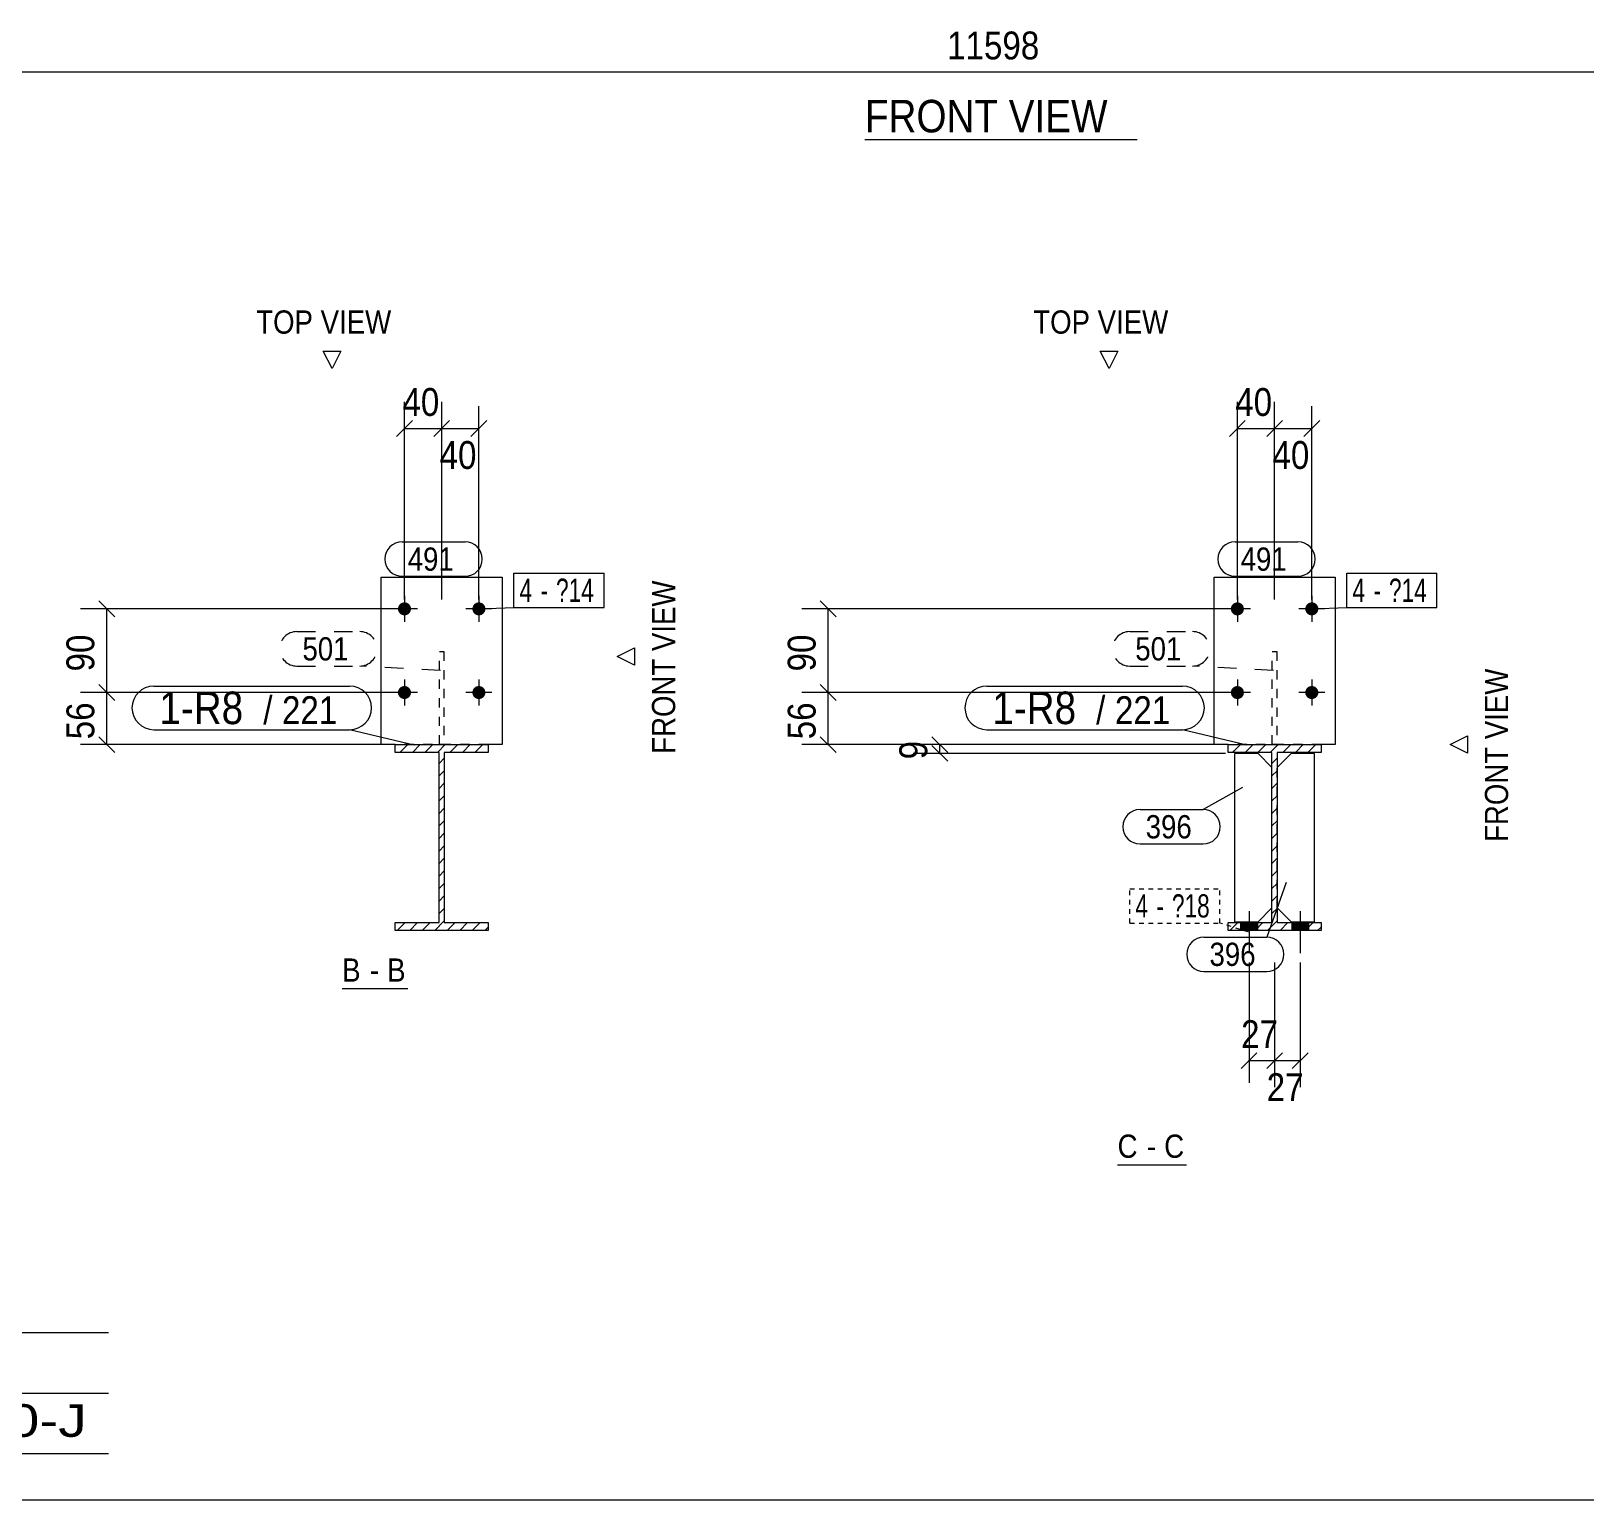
# Model space of a CAD drawing. Header units: millimetres. Extents: x 2 to 825, y 1 to 579.
# Drawn here: x 259.2 to 426.2, y 5 to 163 of the extents above; entities that cross this region are included whole.
import ezdxf

# ---------------------------------------------------------------- set-up
doc = ezdxf.new("R2010")
doc.units = ezdxf.units.MM
for name, pattern in [('XKITLINE00', [0]), ('XKITLINE01', [4, 1, -1, 1, -1]), ('XKITLINE02', [4, 2, -2]), ('XKITLINE04', [3, 0.5, -0.5, 0.5, -0.5, 0.5, -0.5])]:
    doc.linetypes.add(name, pattern=pattern)
for name, color, linetype, lineweight in [('Bolt', 3, 'Continuous', 0), ('BoltMark', 7, 'Continuous', 0), ('Dimensions', 7, 'Continuous', 0), ('DrawingSheet', 5, 'Continuous', 0), ('OtherObjectType', 7, 'Continuous', 0), ('Part', 2, 'Continuous', 0), ('PartMark', 7, 'Continuous', 0)]:
    doc.layers.add(name, color=color, linetype=linetype, lineweight=lineweight)
doc.styles.add('ARIAL', font='ARIAL.TTF')
doc.styles.add('ARIAL_NARROW', font='ARIALN.TTF')

# ---------------------------------------------------------------- blocks, each defined once
blk = doc.blocks.new('*A2')
at = {"layer": 'Part', "color": 7, "linetype": 'XKITLINE00', "lineweight": 0}
for p, q in [((298.82, 85.4), (299, 85.57)), ((299, 85.57), (299.67, 86.25)), ((300.17, 85.4), (301.02, 86.25)), ((301.51, 85.4), (302.36, 86.25)), ((302.86, 85.4), (303.71, 86.25)), ((304.21, 85.4), (305.06, 86.25)), ((305.55, 85.4), (306.4, 86.25)), ((306.9, 85.4), (307.75, 86.25)), ((308.25, 85.4), (308.31, 85.46)), ((303.04, 84.23), (303.6, 84.79)), ((303.04, 82.88), (303.6, 83.44)), ((303.04, 81.54), (303.6, 82.1)), ((303.04, 80.19), (303.6, 80.75)), ((303.04, 78.84), (303.6, 79.4)), ((303.04, 77.5), (303.6, 78.06)), ((303.04, 76.15), (303.6, 76.71)), ((303.04, 74.8), (303.6, 75.36)), ((303.04, 73.46), (303.6, 74.02)), ((303.04, 72.11), (303.6, 72.67)), ((303.04, 70.76), (303.6, 71.32)), ((303.04, 69.41), (303.6, 69.97)), ((303.04, 68.07), (303.6, 68.63)), ((298.53, 66.25), (299.38, 67.1)), ((299.88, 66.25), (300.73, 67.1)), ((301.22, 66.25), (302.07, 67.1)), ((302.57, 66.25), (303.6, 67.28)), ((303.92, 66.25), (304.77, 67.1)), ((305.26, 66.25), (306.11, 67.1)), ((306.61, 66.25), (307.46, 67.1)), ((307.96, 66.25), (308.32, 66.61))]:
    blk.add_line(p, q, dxfattribs=at)
blk = doc.blocks.new('*A3')
at = {"layer": 'Part', "color": 7, "linetype": 'XKITLINE00', "lineweight": 0}
for p, q in [((388.38, 85.4), (388.55, 85.57)), ((388.55, 85.57), (389.23, 86.25)), ((389.72, 85.4), (390.57, 86.25)), ((391.07, 85.4), (391.92, 86.25)), ((392.42, 85.4), (393.27, 86.25)), ((393.76, 85.4), (394.61, 86.25)), ((395.11, 85.4), (395.96, 86.25)), ((396.46, 85.4), (397.31, 86.25)), ((397.81, 85.4), (397.86, 85.46)), ((392.6, 84.23), (393.16, 84.79)), ((392.6, 82.88), (393.16, 83.44)), ((392.6, 81.54), (393.16, 82.1)), ((392.6, 80.19), (393.16, 80.75)), ((392.6, 78.84), (393.16, 79.4)), ((392.6, 77.5), (393.16, 78.06)), ((392.6, 76.15), (393.16, 76.71)), ((392.6, 74.8), (393.16, 75.36)), ((392.6, 73.46), (393.16, 74.02)), ((392.6, 72.11), (393.16, 72.67)), ((392.6, 70.76), (393.16, 71.32)), ((392.6, 69.41), (393.16, 69.97)), ((392.6, 68.07), (393.16, 68.63)), ((388.08, 66.25), (388.93, 67.1)), ((389.43, 66.25), (390.28, 67.1)), ((390.78, 66.25), (391.63, 67.1)), ((392.13, 66.25), (393.16, 67.28)), ((393.47, 66.25), (394.32, 67.1)), ((394.82, 66.25), (395.67, 67.1)), ((396.17, 66.25), (397.02, 67.1)), ((397.51, 66.25), (397.88, 66.61))]:
    blk.add_line(p, q, dxfattribs=at)
blk = doc.blocks.new('*A112')
at = {"layer": 'Bolt'}
for points in [[(300.02, 100.81), (300.02, 100.78), (300.02, 100.74), (300.01, 100.71), (300, 100.68), (299.99, 100.64), (299.98, 100.61), (299.97, 100.58), (299.96, 100.55), (299.94, 100.52), (299.92, 100.49), (299.9, 100.46), (299.88, 100.43), (299.86, 100.4), (299.84, 100.38), (299.82, 100.35), (299.79, 100.33), (299.77, 100.31), (299.74, 100.28), (299.71, 100.26), (299.68, 100.25), (299.65, 100.23), (299.62, 100.21), (299.59, 100.2), (299.56, 100.19), (299.53, 100.18), (299.49, 100.17), (299.46, 100.16), (299.43, 100.15), (299.39, 100.15), (299.36, 100.15), (299.32, 100.15), (299.29, 100.15), (299.25, 100.15), (299.22, 100.15), (299.19, 100.16), (299.15, 100.17), (299.12, 100.18), (299.09, 100.19), (299.05, 100.2), (299.02, 100.21), (298.99, 100.23), (298.96, 100.25), (298.93, 100.26), (298.91, 100.28), (298.88, 100.31), (298.85, 100.33), (298.83, 100.35), (298.8, 100.38), (298.78, 100.4), (298.76, 100.43), (298.74, 100.46), (298.72, 100.49), (298.71, 100.52), (298.69, 100.55), (298.68, 100.58), (298.66, 100.61), (298.65, 100.64), (298.64, 100.68), (298.64, 100.71), (298.63, 100.74), (298.63, 100.78), (298.62, 100.81), (298.62, 100.85), (298.62, 100.88), (298.63, 100.92), (298.63, 100.95), (298.64, 100.98), (298.64, 101.02), (298.65, 101.05), (298.66, 101.08), (298.68, 101.11), (298.69, 101.15), (298.71, 101.18), (298.72, 101.21), (298.74, 101.24), (298.76, 101.26), (298.78, 101.29), (298.8, 101.32), (298.83, 101.34), (298.85, 101.37), (298.88, 101.39), (298.91, 101.41), (298.93, 101.43), (298.96, 101.45), (298.99, 101.46), (299.02, 101.48), (299.05, 101.49), (299.09, 101.51), (299.12, 101.52), (299.15, 101.53), (299.19, 101.53), (299.22, 101.54), (299.25, 101.54), (299.29, 101.55), (299.32, 101.55), (299.36, 101.55), (299.39, 101.54), (299.43, 101.54), (299.46, 101.53), (299.49, 101.53), (299.53, 101.52), (299.56, 101.51), (299.59, 101.49), (299.62, 101.48), (299.65, 101.46), (299.68, 101.45), (299.71, 101.43), (299.74, 101.41), (299.77, 101.39), (299.79, 101.37), (299.82, 101.34), (299.84, 101.32), (299.86, 101.29), (299.88, 101.26), (299.9, 101.24), (299.92, 101.21), (299.94, 101.18), (299.96, 101.15), (299.97, 101.11), (299.98, 101.08), (299.99, 101.05), (300, 101.02), (300.01, 100.98), (300.02, 100.95), (300.02, 100.92), (300.02, 100.88), (300.02, 100.85)], [(308.02, 100.81), (308.02, 100.78), (308.02, 100.74), (308.01, 100.71), (308, 100.68), (307.99, 100.64), (307.98, 100.61), (307.97, 100.58), (307.96, 100.55), (307.94, 100.52), (307.92, 100.49), (307.9, 100.46), (307.88, 100.43), (307.86, 100.4), (307.84, 100.38), (307.82, 100.35), (307.79, 100.33), (307.77, 100.31), (307.74, 100.28), (307.71, 100.26), (307.68, 100.25), (307.65, 100.23), (307.62, 100.21), (307.59, 100.2), (307.56, 100.19), (307.53, 100.18), (307.49, 100.17), (307.46, 100.16), (307.43, 100.15), (307.39, 100.15), (307.36, 100.15), (307.32, 100.15), (307.29, 100.15), (307.25, 100.15), (307.22, 100.15), (307.19, 100.16), (307.15, 100.17), (307.12, 100.18), (307.09, 100.19), (307.05, 100.2), (307.02, 100.21), (306.99, 100.23), (306.96, 100.25), (306.93, 100.26), (306.91, 100.28), (306.88, 100.31), (306.85, 100.33), (306.83, 100.35), (306.8, 100.38), (306.78, 100.4), (306.76, 100.43), (306.74, 100.46), (306.72, 100.49), (306.71, 100.52), (306.69, 100.55), (306.68, 100.58), (306.66, 100.61), (306.65, 100.64), (306.64, 100.68), (306.64, 100.71), (306.63, 100.74), (306.63, 100.78), (306.62, 100.81), (306.62, 100.85), (306.62, 100.88), (306.63, 100.92), (306.63, 100.95), (306.64, 100.98), (306.64, 101.02), (306.65, 101.05), (306.66, 101.08), (306.68, 101.11), (306.69, 101.15), (306.71, 101.18), (306.72, 101.21), (306.74, 101.24), (306.76, 101.26), (306.78, 101.29), (306.8, 101.32), (306.83, 101.34), (306.85, 101.37), (306.88, 101.39), (306.91, 101.41), (306.93, 101.43), (306.96, 101.45), (306.99, 101.46), (307.02, 101.48), (307.05, 101.49), (307.09, 101.51), (307.12, 101.52), (307.15, 101.53), (307.19, 101.53), (307.22, 101.54), (307.25, 101.54), (307.29, 101.55), (307.32, 101.55), (307.36, 101.55), (307.39, 101.54), (307.43, 101.54), (307.46, 101.53), (307.49, 101.53), (307.53, 101.52), (307.56, 101.51), (307.59, 101.49), (307.62, 101.48), (307.65, 101.46), (307.68, 101.45), (307.71, 101.43), (307.74, 101.41), (307.77, 101.39), (307.79, 101.37), (307.82, 101.34), (307.84, 101.32), (307.86, 101.29), (307.88, 101.26), (307.9, 101.24), (307.92, 101.21), (307.94, 101.18), (307.96, 101.15), (307.97, 101.11), (307.98, 101.08), (307.99, 101.05), (308, 101.02), (308.01, 100.98), (308.02, 100.95), (308.02, 100.92), (308.02, 100.88), (308.02, 100.85)], [(300.02, 91.81), (300.02, 91.78), (300.02, 91.74), (300.01, 91.71), (300, 91.68), (299.99, 91.64), (299.98, 91.61), (299.97, 91.58), (299.96, 91.55), (299.94, 91.52), (299.92, 91.49), (299.9, 91.46), (299.88, 91.43), (299.86, 91.4), (299.84, 91.38), (299.82, 91.35), (299.79, 91.33), (299.77, 91.31), (299.74, 91.28), (299.71, 91.26), (299.68, 91.25), (299.65, 91.23), (299.62, 91.21), (299.59, 91.2), (299.56, 91.19), (299.53, 91.18), (299.49, 91.17), (299.46, 91.16), (299.43, 91.15), (299.39, 91.15), (299.36, 91.15), (299.32, 91.15), (299.29, 91.15), (299.25, 91.15), (299.22, 91.15), (299.19, 91.16), (299.15, 91.17), (299.12, 91.18), (299.09, 91.19), (299.05, 91.2), (299.02, 91.21), (298.99, 91.23), (298.96, 91.25), (298.93, 91.26), (298.91, 91.28), (298.88, 91.31), (298.85, 91.33), (298.83, 91.35), (298.8, 91.38), (298.78, 91.4), (298.76, 91.43), (298.74, 91.46), (298.72, 91.49), (298.71, 91.52), (298.69, 91.55), (298.68, 91.58), (298.66, 91.61), (298.65, 91.64), (298.64, 91.68), (298.64, 91.71), (298.63, 91.74), (298.63, 91.78), (298.62, 91.81), (298.62, 91.85), (298.62, 91.88), (298.63, 91.92), (298.63, 91.95), (298.64, 91.98), (298.64, 92.02), (298.65, 92.05), (298.66, 92.08), (298.68, 92.11), (298.69, 92.15), (298.71, 92.18), (298.72, 92.21), (298.74, 92.24), (298.76, 92.26), (298.78, 92.29), (298.8, 92.32), (298.83, 92.34), (298.85, 92.37), (298.88, 92.39), (298.91, 92.41), (298.93, 92.43), (298.96, 92.45), (298.99, 92.46), (299.02, 92.48), (299.05, 92.49), (299.09, 92.51), (299.12, 92.52), (299.15, 92.53), (299.19, 92.53), (299.22, 92.54), (299.25, 92.54), (299.29, 92.55), (299.32, 92.55), (299.36, 92.55), (299.39, 92.54), (299.43, 92.54), (299.46, 92.53), (299.49, 92.53), (299.53, 92.52), (299.56, 92.51), (299.59, 92.49), (299.62, 92.48), (299.65, 92.46), (299.68, 92.45), (299.71, 92.43), (299.74, 92.41), (299.77, 92.39), (299.79, 92.37), (299.82, 92.34), (299.84, 92.32), (299.86, 92.29), (299.88, 92.26), (299.9, 92.24), (299.92, 92.21), (299.94, 92.18), (299.96, 92.15), (299.97, 92.11), (299.98, 92.08), (299.99, 92.05), (300, 92.02), (300.01, 91.98), (300.02, 91.95), (300.02, 91.92), (300.02, 91.88), (300.02, 91.85)], [(308.02, 91.81), (308.02, 91.78), (308.02, 91.74), (308.01, 91.71), (308, 91.68), (307.99, 91.64), (307.98, 91.61), (307.97, 91.58), (307.96, 91.55), (307.94, 91.52), (307.92, 91.49), (307.9, 91.46), (307.88, 91.43), (307.86, 91.4), (307.84, 91.38), (307.82, 91.35), (307.79, 91.33), (307.77, 91.31), (307.74, 91.28), (307.71, 91.26), (307.68, 91.25), (307.65, 91.23), (307.62, 91.21), (307.59, 91.2), (307.56, 91.19), (307.53, 91.18), (307.49, 91.17), (307.46, 91.16), (307.43, 91.15), (307.39, 91.15), (307.36, 91.15), (307.32, 91.15), (307.29, 91.15), (307.25, 91.15), (307.22, 91.15), (307.19, 91.16), (307.15, 91.17), (307.12, 91.18), (307.09, 91.19), (307.05, 91.2), (307.02, 91.21), (306.99, 91.23), (306.96, 91.25), (306.93, 91.26), (306.91, 91.28), (306.88, 91.31), (306.85, 91.33), (306.83, 91.35), (306.8, 91.38), (306.78, 91.4), (306.76, 91.43), (306.74, 91.46), (306.72, 91.49), (306.71, 91.52), (306.69, 91.55), (306.68, 91.58), (306.66, 91.61), (306.65, 91.64), (306.64, 91.68), (306.64, 91.71), (306.63, 91.74), (306.63, 91.78), (306.62, 91.81), (306.62, 91.85), (306.62, 91.88), (306.63, 91.92), (306.63, 91.95), (306.64, 91.98), (306.64, 92.02), (306.65, 92.05), (306.66, 92.08), (306.68, 92.11), (306.69, 92.15), (306.71, 92.18), (306.72, 92.21), (306.74, 92.24), (306.76, 92.26), (306.78, 92.29), (306.8, 92.32), (306.83, 92.34), (306.85, 92.37), (306.88, 92.39), (306.91, 92.41), (306.93, 92.43), (306.96, 92.45), (306.99, 92.46), (307.02, 92.48), (307.05, 92.49), (307.09, 92.51), (307.12, 92.52), (307.15, 92.53), (307.19, 92.53), (307.22, 92.54), (307.25, 92.54), (307.29, 92.55), (307.32, 92.55), (307.36, 92.55), (307.39, 92.54), (307.43, 92.54), (307.46, 92.53), (307.49, 92.53), (307.53, 92.52), (307.56, 92.51), (307.59, 92.49), (307.62, 92.48), (307.65, 92.46), (307.68, 92.45), (307.71, 92.43), (307.74, 92.41), (307.77, 92.39), (307.79, 92.37), (307.82, 92.34), (307.84, 92.32), (307.86, 92.29), (307.88, 92.26), (307.9, 92.24), (307.92, 92.21), (307.94, 92.18), (307.96, 92.15), (307.97, 92.11), (307.98, 92.08), (307.99, 92.05), (308, 92.02), (308.01, 91.98), (308.02, 91.95), (308.02, 91.92), (308.02, 91.88), (308.02, 91.85)]]:
    blk.add_hatch(color=3, dxfattribs=at).paths.add_polyline_path(points, flags=17)
at = {"layer": 'Bolt', "color": 3, "linetype": 'XKITLINE00', "lineweight": 0}
for p, q in [((299.32, 102.25), (299.32, 99.45)), ((307.32, 102.25), (307.32, 99.45)), ((300.72, 100.85), (297.92, 100.85)), ((308.72, 100.85), (305.92, 100.85)), ((299.32, 93.25), (299.32, 90.45)), ((307.32, 93.25), (307.32, 90.45)), ((300.72, 91.85), (297.92, 91.85)), ((308.72, 91.85), (305.92, 91.85))]:
    blk.add_line(p, q, dxfattribs=at)
blk = doc.blocks.new('*A113')
at = {"layer": 'Part', "color": 2, "linetype": 'XKITLINE00', "lineweight": 0}
for p, q in [((298.32, 86.25), (308.32, 86.25)), ((298.32, 85.4), (298.32, 86.25)), ((303.04, 85.4), (298.32, 85.4)), ((303.04, 67.1), (303.04, 85.4)), ((308.32, 85.4), (303.6, 85.4)), ((303.6, 85.4), (303.6, 67.1)), ((308.32, 86.25), (308.32, 85.4)), ((298.32, 66.25), (298.32, 67.1)), ((298.32, 67.1), (303.04, 67.1)), ((303.6, 67.1), (308.32, 67.1)), ((308.32, 67.1), (308.32, 66.25)), ((308.32, 66.25), (298.32, 66.25))]:
    blk.add_line(p, q, dxfattribs=at)
blk = doc.blocks.new('*A114')
at = {"layer": 'Part', "color": 7, "linetype": 'XKITLINE01', "lineweight": 0}
for p, q in [((303.07, 86.25), (303.07, 96.25)), ((303.07, 96.25), (303.57, 96.25)), ((303.57, 96.25), (303.57, 86.25)), ((303.57, 86.25), (303.07, 86.25))]:
    blk.add_line(p, q, dxfattribs=at)
blk = doc.blocks.new('*A115')
at = {"layer": 'Part', "color": 2, "linetype": 'XKITLINE00', "lineweight": 0}
for p, q in [((296.82, 86.25), (296.82, 104.25)), ((296.82, 104.25), (309.82, 104.25)), ((309.82, 104.25), (309.82, 86.25)), ((298.32, 86.25), (296.82, 86.25)), ((309.82, 86.25), (308.32, 86.25))]:
    blk.add_line(p, q, dxfattribs=at)
at = {"layer": 'Part', "color": 7, "linetype": 'XKITLINE01', "lineweight": 0}
blk.add_line((308.32, 86.25), (298.32, 86.25), dxfattribs=at)
blk = doc.blocks.new('*A116')
at = {"layer": 'Bolt'}
for points in [[(389.23, 66.25), (389.23, 67.1), (391.03, 67.1), (391.03, 66.25)], [(389.23, 66.25), (389.23, 67.1), (391.03, 67.1), (391.03, 66.25)], [(394.73, 66.25), (394.73, 67.1), (396.53, 67.1), (396.53, 66.25)], [(394.73, 66.25), (394.73, 67.1), (396.53, 67.1), (396.53, 66.25)]]:
    blk.add_hatch(color=3, dxfattribs=at).paths.add_polyline_path(points, flags=17)
at = {"layer": 'Bolt', "color": 3, "linetype": 'XKITLINE00', "lineweight": 0}
for p, q in [((389.23, 67.1), (389.23, 66.25)), ((389.23, 67.1), (389.23, 66.25)), ((390.13, 68.32), (390.13, 63.82)), ((390.13, 68.32), (390.13, 63.82)), ((391.03, 67.1), (391.03, 66.25)), ((391.03, 67.1), (391.03, 66.25)), ((394.73, 67.1), (394.73, 66.25)), ((394.73, 67.1), (394.73, 66.25)), ((395.63, 68.32), (395.63, 63.82)), ((395.63, 68.32), (395.63, 63.82)), ((396.53, 67.1), (396.53, 66.25)), ((396.53, 67.1), (396.53, 66.25))]:
    blk.add_line(p, q, dxfattribs=at)
blk = doc.blocks.new('*A117')
at = {"layer": 'Bolt'}
for points in [[(389.58, 100.81), (389.58, 100.78), (389.57, 100.74), (389.57, 100.71), (389.56, 100.68), (389.55, 100.64), (389.54, 100.61), (389.53, 100.58), (389.51, 100.55), (389.5, 100.52), (389.48, 100.49), (389.46, 100.46), (389.44, 100.43), (389.42, 100.4), (389.4, 100.38), (389.37, 100.35), (389.35, 100.33), (389.32, 100.31), (389.3, 100.28), (389.27, 100.26), (389.24, 100.25), (389.21, 100.23), (389.18, 100.21), (389.15, 100.2), (389.12, 100.19), (389.08, 100.18), (389.05, 100.17), (389.02, 100.16), (388.98, 100.15), (388.95, 100.15), (388.91, 100.15), (388.88, 100.15), (388.84, 100.15), (388.81, 100.15), (388.78, 100.15), (388.74, 100.16), (388.71, 100.17), (388.68, 100.18), (388.64, 100.19), (388.61, 100.2), (388.58, 100.21), (388.55, 100.23), (388.52, 100.25), (388.49, 100.26), (388.46, 100.28), (388.44, 100.31), (388.41, 100.33), (388.38, 100.35), (388.36, 100.38), (388.34, 100.4), (388.32, 100.43), (388.3, 100.46), (388.28, 100.49), (388.26, 100.52), (388.25, 100.55), (388.23, 100.58), (388.22, 100.61), (388.21, 100.64), (388.2, 100.68), (388.19, 100.71), (388.19, 100.74), (388.18, 100.78), (388.18, 100.81), (388.18, 100.85), (388.18, 100.88), (388.18, 100.92), (388.19, 100.95), (388.19, 100.98), (388.2, 101.02), (388.21, 101.05), (388.22, 101.08), (388.23, 101.11), (388.25, 101.15), (388.26, 101.18), (388.28, 101.21), (388.3, 101.24), (388.32, 101.26), (388.34, 101.29), (388.36, 101.32), (388.38, 101.34), (388.41, 101.37), (388.44, 101.39), (388.46, 101.41), (388.49, 101.43), (388.52, 101.45), (388.55, 101.46), (388.58, 101.48), (388.61, 101.49), (388.64, 101.51), (388.68, 101.52), (388.71, 101.53), (388.74, 101.53), (388.78, 101.54), (388.81, 101.54), (388.84, 101.55), (388.88, 101.55), (388.91, 101.55), (388.95, 101.54), (388.98, 101.54), (389.02, 101.53), (389.05, 101.53), (389.08, 101.52), (389.12, 101.51), (389.15, 101.49), (389.18, 101.48), (389.21, 101.46), (389.24, 101.45), (389.27, 101.43), (389.3, 101.41), (389.32, 101.39), (389.35, 101.37), (389.37, 101.34), (389.4, 101.32), (389.42, 101.29), (389.44, 101.26), (389.46, 101.24), (389.48, 101.21), (389.5, 101.18), (389.51, 101.15), (389.53, 101.11), (389.54, 101.08), (389.55, 101.05), (389.56, 101.02), (389.57, 100.98), (389.57, 100.95), (389.58, 100.92), (389.58, 100.88), (389.58, 100.85)], [(397.58, 100.81), (397.58, 100.78), (397.57, 100.74), (397.57, 100.71), (397.56, 100.68), (397.55, 100.64), (397.54, 100.61), (397.53, 100.58), (397.51, 100.55), (397.5, 100.52), (397.48, 100.49), (397.46, 100.46), (397.44, 100.43), (397.42, 100.4), (397.4, 100.38), (397.37, 100.35), (397.35, 100.33), (397.32, 100.31), (397.3, 100.28), (397.27, 100.26), (397.24, 100.25), (397.21, 100.23), (397.18, 100.21), (397.15, 100.2), (397.12, 100.19), (397.08, 100.18), (397.05, 100.17), (397.02, 100.16), (396.98, 100.15), (396.95, 100.15), (396.91, 100.15), (396.88, 100.15), (396.84, 100.15), (396.81, 100.15), (396.78, 100.15), (396.74, 100.16), (396.71, 100.17), (396.68, 100.18), (396.64, 100.19), (396.61, 100.2), (396.58, 100.21), (396.55, 100.23), (396.52, 100.25), (396.49, 100.26), (396.46, 100.28), (396.44, 100.31), (396.41, 100.33), (396.38, 100.35), (396.36, 100.38), (396.34, 100.4), (396.32, 100.43), (396.3, 100.46), (396.28, 100.49), (396.26, 100.52), (396.25, 100.55), (396.23, 100.58), (396.22, 100.61), (396.21, 100.64), (396.2, 100.68), (396.19, 100.71), (396.19, 100.74), (396.18, 100.78), (396.18, 100.81), (396.18, 100.85), (396.18, 100.88), (396.18, 100.92), (396.19, 100.95), (396.19, 100.98), (396.2, 101.02), (396.21, 101.05), (396.22, 101.08), (396.23, 101.11), (396.25, 101.15), (396.26, 101.18), (396.28, 101.21), (396.3, 101.24), (396.32, 101.26), (396.34, 101.29), (396.36, 101.32), (396.38, 101.34), (396.41, 101.37), (396.44, 101.39), (396.46, 101.41), (396.49, 101.43), (396.52, 101.45), (396.55, 101.46), (396.58, 101.48), (396.61, 101.49), (396.64, 101.51), (396.68, 101.52), (396.71, 101.53), (396.74, 101.53), (396.78, 101.54), (396.81, 101.54), (396.84, 101.55), (396.88, 101.55), (396.91, 101.55), (396.95, 101.54), (396.98, 101.54), (397.02, 101.53), (397.05, 101.53), (397.08, 101.52), (397.12, 101.51), (397.15, 101.49), (397.18, 101.48), (397.21, 101.46), (397.24, 101.45), (397.27, 101.43), (397.3, 101.41), (397.32, 101.39), (397.35, 101.37), (397.37, 101.34), (397.4, 101.32), (397.42, 101.29), (397.44, 101.26), (397.46, 101.24), (397.48, 101.21), (397.5, 101.18), (397.51, 101.15), (397.53, 101.11), (397.54, 101.08), (397.55, 101.05), (397.56, 101.02), (397.57, 100.98), (397.57, 100.95), (397.58, 100.92), (397.58, 100.88), (397.58, 100.85)], [(389.58, 91.81), (389.58, 91.78), (389.57, 91.74), (389.57, 91.71), (389.56, 91.68), (389.55, 91.64), (389.54, 91.61), (389.53, 91.58), (389.51, 91.55), (389.5, 91.52), (389.48, 91.49), (389.46, 91.46), (389.44, 91.43), (389.42, 91.4), (389.4, 91.38), (389.37, 91.35), (389.35, 91.33), (389.32, 91.31), (389.3, 91.28), (389.27, 91.26), (389.24, 91.25), (389.21, 91.23), (389.18, 91.21), (389.15, 91.2), (389.12, 91.19), (389.08, 91.18), (389.05, 91.17), (389.02, 91.16), (388.98, 91.15), (388.95, 91.15), (388.91, 91.15), (388.88, 91.15), (388.84, 91.15), (388.81, 91.15), (388.78, 91.15), (388.74, 91.16), (388.71, 91.17), (388.68, 91.18), (388.64, 91.19), (388.61, 91.2), (388.58, 91.21), (388.55, 91.23), (388.52, 91.25), (388.49, 91.26), (388.46, 91.28), (388.44, 91.31), (388.41, 91.33), (388.38, 91.35), (388.36, 91.38), (388.34, 91.4), (388.32, 91.43), (388.3, 91.46), (388.28, 91.49), (388.26, 91.52), (388.25, 91.55), (388.23, 91.58), (388.22, 91.61), (388.21, 91.64), (388.2, 91.68), (388.19, 91.71), (388.19, 91.74), (388.18, 91.78), (388.18, 91.81), (388.18, 91.85), (388.18, 91.88), (388.18, 91.92), (388.19, 91.95), (388.19, 91.98), (388.2, 92.02), (388.21, 92.05), (388.22, 92.08), (388.23, 92.11), (388.25, 92.15), (388.26, 92.18), (388.28, 92.21), (388.3, 92.24), (388.32, 92.26), (388.34, 92.29), (388.36, 92.32), (388.38, 92.34), (388.41, 92.37), (388.44, 92.39), (388.46, 92.41), (388.49, 92.43), (388.52, 92.45), (388.55, 92.46), (388.58, 92.48), (388.61, 92.49), (388.64, 92.51), (388.68, 92.52), (388.71, 92.53), (388.74, 92.53), (388.78, 92.54), (388.81, 92.54), (388.84, 92.55), (388.88, 92.55), (388.91, 92.55), (388.95, 92.54), (388.98, 92.54), (389.02, 92.53), (389.05, 92.53), (389.08, 92.52), (389.12, 92.51), (389.15, 92.49), (389.18, 92.48), (389.21, 92.46), (389.24, 92.45), (389.27, 92.43), (389.3, 92.41), (389.32, 92.39), (389.35, 92.37), (389.37, 92.34), (389.4, 92.32), (389.42, 92.29), (389.44, 92.26), (389.46, 92.24), (389.48, 92.21), (389.5, 92.18), (389.51, 92.15), (389.53, 92.11), (389.54, 92.08), (389.55, 92.05), (389.56, 92.02), (389.57, 91.98), (389.57, 91.95), (389.58, 91.92), (389.58, 91.88), (389.58, 91.85)], [(397.58, 91.81), (397.58, 91.78), (397.57, 91.74), (397.57, 91.71), (397.56, 91.68), (397.55, 91.64), (397.54, 91.61), (397.53, 91.58), (397.51, 91.55), (397.5, 91.52), (397.48, 91.49), (397.46, 91.46), (397.44, 91.43), (397.42, 91.4), (397.4, 91.38), (397.37, 91.35), (397.35, 91.33), (397.32, 91.31), (397.3, 91.28), (397.27, 91.26), (397.24, 91.25), (397.21, 91.23), (397.18, 91.21), (397.15, 91.2), (397.12, 91.19), (397.08, 91.18), (397.05, 91.17), (397.02, 91.16), (396.98, 91.15), (396.95, 91.15), (396.91, 91.15), (396.88, 91.15), (396.84, 91.15), (396.81, 91.15), (396.78, 91.15), (396.74, 91.16), (396.71, 91.17), (396.68, 91.18), (396.64, 91.19), (396.61, 91.2), (396.58, 91.21), (396.55, 91.23), (396.52, 91.25), (396.49, 91.26), (396.46, 91.28), (396.44, 91.31), (396.41, 91.33), (396.38, 91.35), (396.36, 91.38), (396.34, 91.4), (396.32, 91.43), (396.3, 91.46), (396.28, 91.49), (396.26, 91.52), (396.25, 91.55), (396.23, 91.58), (396.22, 91.61), (396.21, 91.64), (396.2, 91.68), (396.19, 91.71), (396.19, 91.74), (396.18, 91.78), (396.18, 91.81), (396.18, 91.85), (396.18, 91.88), (396.18, 91.92), (396.19, 91.95), (396.19, 91.98), (396.2, 92.02), (396.21, 92.05), (396.22, 92.08), (396.23, 92.11), (396.25, 92.15), (396.26, 92.18), (396.28, 92.21), (396.3, 92.24), (396.32, 92.26), (396.34, 92.29), (396.36, 92.32), (396.38, 92.34), (396.41, 92.37), (396.44, 92.39), (396.46, 92.41), (396.49, 92.43), (396.52, 92.45), (396.55, 92.46), (396.58, 92.48), (396.61, 92.49), (396.64, 92.51), (396.68, 92.52), (396.71, 92.53), (396.74, 92.53), (396.78, 92.54), (396.81, 92.54), (396.84, 92.55), (396.88, 92.55), (396.91, 92.55), (396.95, 92.54), (396.98, 92.54), (397.02, 92.53), (397.05, 92.53), (397.08, 92.52), (397.12, 92.51), (397.15, 92.49), (397.18, 92.48), (397.21, 92.46), (397.24, 92.45), (397.27, 92.43), (397.3, 92.41), (397.32, 92.39), (397.35, 92.37), (397.37, 92.34), (397.4, 92.32), (397.42, 92.29), (397.44, 92.26), (397.46, 92.24), (397.48, 92.21), (397.5, 92.18), (397.51, 92.15), (397.53, 92.11), (397.54, 92.08), (397.55, 92.05), (397.56, 92.02), (397.57, 91.98), (397.57, 91.95), (397.58, 91.92), (397.58, 91.88), (397.58, 91.85)]]:
    blk.add_hatch(color=3, dxfattribs=at).paths.add_polyline_path(points, flags=17)
at = {"layer": 'Bolt', "color": 3, "linetype": 'XKITLINE00', "lineweight": 0}
for p, q in [((388.88, 102.25), (388.88, 99.45)), ((396.88, 102.25), (396.88, 99.45)), ((390.28, 100.85), (387.48, 100.85)), ((398.28, 100.85), (395.48, 100.85)), ((388.88, 93.25), (388.88, 90.45)), ((396.88, 93.25), (396.88, 90.45)), ((390.28, 91.85), (387.48, 91.85)), ((398.28, 91.85), (395.48, 91.85))]:
    blk.add_line(p, q, dxfattribs=at)
blk = doc.blocks.new('*A118')
at = {"layer": 'Part', "color": 2, "linetype": 'XKITLINE00', "lineweight": 0}
for p, q in [((387.88, 86.25), (397.88, 86.25)), ((387.88, 85.4), (387.88, 86.25)), ((392.6, 85.4), (387.88, 85.4)), ((392.6, 67.1), (392.6, 85.4)), ((397.88, 85.4), (393.16, 85.4)), ((393.16, 85.4), (393.16, 67.1)), ((397.88, 86.25), (397.88, 85.4)), ((387.88, 66.25), (387.88, 67.1)), ((387.88, 67.1), (392.6, 67.1)), ((393.16, 67.1), (397.88, 67.1)), ((397.88, 67.1), (397.88, 66.25)), ((397.88, 66.25), (387.88, 66.25))]:
    blk.add_line(p, q, dxfattribs=at)
blk = doc.blocks.new('*A119')
at = {"layer": 'Part', "color": 7, "linetype": 'XKITLINE01', "lineweight": 0}
for p, q in [((392.63, 86.25), (392.63, 96.25)), ((392.63, 96.25), (393.13, 96.25)), ((393.13, 96.25), (393.13, 86.25)), ((393.13, 86.25), (392.63, 86.25))]:
    blk.add_line(p, q, dxfattribs=at)
blk = doc.blocks.new('*A120')
at = {"layer": 'Part', "color": 2, "linetype": 'XKITLINE00', "lineweight": 0}
for p, q in [((386.38, 86.25), (386.38, 104.25)), ((386.38, 104.25), (399.38, 104.25)), ((399.38, 104.25), (399.38, 86.25)), ((387.88, 86.25), (386.38, 86.25)), ((399.38, 86.25), (397.88, 86.25))]:
    blk.add_line(p, q, dxfattribs=at)
at = {"layer": 'Part', "color": 7, "linetype": 'XKITLINE01', "lineweight": 0}
blk.add_line((397.88, 86.25), (387.88, 86.25), dxfattribs=at)
blk = doc.blocks.new('*A121')
at = {"layer": 'Part', "color": 2, "linetype": 'XKITLINE00', "lineweight": 0}
for p, q in [((394.66, 85.3), (393.16, 83.8)), ((397.16, 85.3), (394.66, 85.3)), ((397.16, 67.2), (397.16, 85.3)), ((393.16, 68.7), (394.66, 67.2)), ((394.66, 67.2), (397.16, 67.2))]:
    blk.add_line(p, q, dxfattribs=at)
at = {"layer": 'Part', "color": 7, "linetype": 'XKITLINE01', "lineweight": 0}
blk.add_line((393.16, 68.7), (393.16, 83.8), dxfattribs=at)
blk = doc.blocks.new('*A122')
at = {"layer": 'Part', "color": 2, "linetype": 'XKITLINE00', "lineweight": 0}
for p, q in [((388.6, 67.2), (388.6, 85.3)), ((391.1, 85.3), (388.6, 85.3)), ((392.6, 83.8), (391.1, 85.3)), ((391.1, 67.2), (392.6, 68.7)), ((388.6, 67.2), (391.1, 67.2))]:
    blk.add_line(p, q, dxfattribs=at)
at = {"layer": 'Part', "color": 7, "linetype": 'XKITLINE01', "lineweight": 0}
blk.add_line((392.6, 68.7), (392.6, 83.8), dxfattribs=at)
blk = doc.blocks.new('*A123')
at = {"layer": 'DrawingSheet', "color": 5, "linetype": 'XKITLINE00', "lineweight": 0}
blk.add_line((5, 5), (825, 5), dxfattribs=at)
blk = doc.blocks.new('*A127')
at = {"layer": 'OtherObjectType', "color": 6, "linetype": 'XKITLINE00', "lineweight": 0}
for p, q in [((217.5, 23), (267.5, 23)), ((217.5, 16.5), (267.5, 16.5)), ((217.5, 10), (267.5, 10))]:
    blk.add_line(p, q, dxfattribs=at)
at = {"layer": 'OtherObjectType', "color": 6, "style": 'ARIAL_NARROW'}
for s, width, p in [('MARK:', 1.275, (218.27, 24.58)), ('1-R8', 1.525501, (242.69, 24.65)), ('QTY:', 1.275, (217.5, 18.19)), ('2', 1.525501, (236.99, 18.05)), ('DESC.:', 1.275, (217.29, 11.63)), ('IPE200-J', 1.525501, (240, 11.79))]:
    blk.add_text(s, height=3.5, dxfattribs=dict(at, width=width)).set_placement(p)
blk = doc.blocks.new('*A136')
at = {"layer": 'OtherObjectType', "color": 7, "linetype": 'XKITLINE00', "lineweight": 0}
blk.add_line((348.83, 151.35), (378.12, 151.35), dxfattribs=at)
at = {"layer": 'OtherObjectType', "color": 7, "style": 'ARIAL', "width": 0.85}
blk.add_text('FRONT VIEW', height=3.5, dxfattribs=at).set_placement((348.83, 152.1))
blk = doc.blocks.new('*A139')
at = {"layer": 'Dimensions', "color": 7, "linetype": 'XKITLINE00', "lineweight": 0}
blk.add_line((44.27, 158.6), (682.21, 158.6), dxfattribs=at)
at = {"layer": 'Dimensions', "color": 3, "style": 'ARIAL', "width": 0.85}
blk.add_text('11598', height=3, dxfattribs=at).set_placement((357.67, 159.95))
blk = doc.blocks.new('*A241')
at = {"layer": 'Dimensions', "color": 7, "linetype": 'XKITLINE00', "lineweight": 0}
for p, q in [((266.47, 92.7), (268.17, 91)), ((298.32, 91.85), (264.47, 91.85)), ((267.32, 86.25), (267.32, 91.85)), ((266.47, 87.1), (268.17, 85.4)), ((297.32, 86.25), (264.47, 86.25))]:
    blk.add_line(p, q, dxfattribs=at)
at = {"layer": 'Dimensions', "color": 3}
for p in [(267.32, 91.85), (267.32, 86.25)]:
    blk.add_point(p, dxfattribs=at)
at = {"layer": 'Dimensions', "color": 3, "style": 'ARIAL', "width": 0.85}
blk.add_text('56', height=3, rotation=90.0002, dxfattribs=at).set_placement((265.97, 86.82))
blk = doc.blocks.new('*A242')
at = {"layer": 'Dimensions', "color": 7, "linetype": 'XKITLINE00', "lineweight": 0}
for p, q in [((298.32, 100.85), (264.47, 100.85)), ((266.47, 101.7), (268.17, 100)), ((267.32, 91.85), (267.32, 100.85)), ((266.47, 92.7), (268.17, 91)), ((298.32, 91.85), (264.47, 91.85))]:
    blk.add_line(p, q, dxfattribs=at)
at = {"layer": 'Dimensions', "color": 3}
for p in [(267.32, 100.85), (267.32, 91.85)]:
    blk.add_point(p, dxfattribs=at)
at = {"layer": 'Dimensions', "color": 3, "style": 'ARIAL', "width": 0.85}
blk.add_text('90', height=3, rotation=90.0002, dxfattribs=at).set_placement((265.97, 94.12))
blk = doc.blocks.new('*A243')
at = {"layer": 'Dimensions', "color": 7, "linetype": 'XKITLINE00', "lineweight": 0}
for p, q in [((299.32, 101.85), (299.32, 123.1)), ((303.32, 101.85), (303.32, 123.1)), ((300.17, 121.1), (298.47, 119.4)), ((304.17, 121.1), (302.47, 119.4)), ((299.32, 120.25), (303.32, 120.25))]:
    blk.add_line(p, q, dxfattribs=at)
at = {"layer": 'Dimensions', "color": 3}
for p in [(299.32, 120.25), (303.32, 120.25)]:
    blk.add_point(p, dxfattribs=at)
at = {"layer": 'Dimensions', "color": 3, "style": 'ARIAL', "width": 0.85}
blk.add_text('40', height=3, dxfattribs=at).set_placement((299.1, 121.6))
blk = doc.blocks.new('*A244')
at = {"layer": 'Dimensions', "color": 7, "linetype": 'XKITLINE00', "lineweight": 0}
for p, q in [((303.32, 101.85), (303.32, 122.65)), ((307.32, 101.85), (307.32, 122.65)), ((304.17, 121.1), (302.47, 119.4)), ((308.17, 121.1), (306.47, 119.4)), ((303.32, 120.25), (307.32, 120.25))]:
    blk.add_line(p, q, dxfattribs=at)
at = {"layer": 'Dimensions', "color": 3}
for p in [(303.32, 120.25), (307.32, 120.25)]:
    blk.add_point(p, dxfattribs=at)
at = {"layer": 'Dimensions', "color": 3, "style": 'ARIAL', "width": 0.85}
blk.add_text('40', height=3, dxfattribs=at).set_placement((303.1, 115.9))
blk = doc.blocks.new('*A245')
at = {"layer": 'BoltMark', "color": 7, "linetype": 'XKITLINE00', "lineweight": 0}
for p, q in [((311.09, 104.7), (320.78, 104.7)), ((311.09, 101), (311.09, 104.7)), ((320.78, 101), (320.78, 104.7)), ((307.32, 100.85), (311.09, 101)), ((311.09, 101), (320.78, 101))]:
    blk.add_line(p, q, dxfattribs=at)
at = {"layer": 'BoltMark', "color": 3, "style": 'ARIAL_NARROW', "width": 0.85}
for s, p in [('4', (311.69, 101.6)), ('?14', (315.62, 101.6)), ('-', (313.96, 101.6))]:
    blk.add_text(s, height=2.5, dxfattribs=at).set_placement(p)
blk = doc.blocks.new('*A246')
at = {"layer": 'PartMark', "color": 7, "linetype": 'XKITLINE00', "lineweight": 0}
for p, q in [((299.07, 108.05), (305.84, 108.05)), ((299.07, 104.35), (305.84, 104.35))]:
    blk.add_line(p, q, dxfattribs=at)
for centre, start, end in [((299.07, 106.2), 90, 270), ((305.84, 106.2), 270, 90)]:
    blk.add_arc(centre, 1.85, start, end, dxfattribs=at)
at = {"layer": 'PartMark', "color": 3, "style": 'ARIAL', "width": 0.85}
blk.add_text('491', height=2.5, dxfattribs=at).set_placement((299.67, 104.95))
blk = doc.blocks.new('*A247')
at = {"layer": 'PartMark', "color": 7, "linetype": 'XKITLINE02', "lineweight": 0}
for p, q in [((287.75, 98.4), (294.51, 98.4)), ((287.75, 94.7), (294.51, 94.7)), ((303.2, 94.22), (294.51, 94.7))]:
    blk.add_line(p, q, dxfattribs=at)
for centre, start, end in [((287.75, 96.55), 90, 270), ((294.51, 96.55), 270, 90)]:
    blk.add_arc(centre, 1.85, start, end, dxfattribs=at)
at = {"layer": 'PartMark', "color": 3, "style": 'ARIAL', "width": 0.85}
blk.add_text('501', height=2.5, dxfattribs=at).set_placement((288.35, 95.3))
blk = doc.blocks.new('*A248')
at = {"layer": 'PartMark', "color": 7, "linetype": 'XKITLINE00', "lineweight": 0}
for p, q in [((272.37, 92.55), (293.42, 92.55)), ((272.37, 87.85), (293.42, 87.85)), ((300.35, 86.2), (293.42, 87.85))]:
    blk.add_line(p, q, dxfattribs=at)
for centre, start, end in [((272.37, 90.2), 90, 270), ((293.42, 90.2), 270, 90)]:
    blk.add_arc(centre, 2.35, start, end, dxfattribs=at)
at = {"layer": 'PartMark', "color": 1, "style": 'ARIAL', "width": 0.85}
blk.add_text('1-R8', height=3.5, dxfattribs=at).set_placement((272.97, 88.45))
at = {"layer": 'PartMark', "color": 3, "style": 'ARIAL', "width": 0.85}
for s, p in [('/', (284.14, 88.45)), ('221', (286.15, 88.45))]:
    blk.add_text(s, height=3, dxfattribs=at).set_placement(p)
blk = doc.blocks.new('*A249')
at = {"layer": 'OtherObjectType', "color": 7, "linetype": 'XKITLINE00', "lineweight": 0}
for p, q in [((291.53, 126.7), (290.59, 128.57)), ((290.59, 128.57), (292.46, 128.57)), ((292.46, 128.57), (291.53, 126.7)), ((291.53, 126.7), (291.53, 126.7)), ((322.18, 95.72), (324.05, 96.66)), ((324.05, 94.78), (322.18, 95.72)), ((322.18, 95.72), (322.18, 95.72)), ((324.05, 96.66), (324.05, 94.78)), ((292.62, 60), (299.68, 60))]:
    blk.add_line(p, q, dxfattribs=at)
at = {"layer": 'OtherObjectType', "color": 7, "style": 'ARIAL', "width": 0.85}
for s, p in [('TOP VIEW', (283.38, 130.45)), ('B', (292.62, 60.75)), ('-', (295.6, 60.75)), ('B', (297.46, 60.75))]:
    blk.add_text(s, height=2.5, dxfattribs=at).set_placement(p)
blk.add_text('FRONT VIEW', height=2.5, rotation=90, dxfattribs=at).set_placement((328.43, 85.26))
blk = doc.blocks.new('*A250')
at = {"layer": 'Dimensions', "color": 7, "linetype": 'XKITLINE00', "lineweight": 0}
for p, q in [((344.03, 92.7), (345.73, 91)), ((387.88, 91.85), (342.03, 91.85)), ((344.88, 86.25), (344.88, 91.85)), ((344.03, 87.1), (345.73, 85.4)), ((386.88, 86.25), (342.03, 86.25))]:
    blk.add_line(p, q, dxfattribs=at)
at = {"layer": 'Dimensions', "color": 3}
for p in [(344.88, 91.85), (344.88, 86.25)]:
    blk.add_point(p, dxfattribs=at)
at = {"layer": 'Dimensions', "color": 3, "style": 'ARIAL', "width": 0.85}
blk.add_text('56', height=3, rotation=90.0002, dxfattribs=at).set_placement((343.53, 86.82))
blk = doc.blocks.new('*A251')
at = {"layer": 'Dimensions', "color": 7, "linetype": 'XKITLINE00', "lineweight": 0}
for p, q in [((387.88, 100.85), (342.03, 100.85)), ((344.03, 101.7), (345.73, 100)), ((344.88, 91.85), (344.88, 100.85)), ((344.03, 92.7), (345.73, 91)), ((387.88, 91.85), (342.03, 91.85))]:
    blk.add_line(p, q, dxfattribs=at)
at = {"layer": 'Dimensions', "color": 3}
for p in [(344.88, 100.85), (344.88, 91.85)]:
    blk.add_point(p, dxfattribs=at)
at = {"layer": 'Dimensions', "color": 3, "style": 'ARIAL', "width": 0.85}
blk.add_text('90', height=3, rotation=90.0002, dxfattribs=at).set_placement((343.53, 94.12))
blk = doc.blocks.new('*A252')
at = {"layer": 'Dimensions', "color": 7, "linetype": 'XKITLINE00', "lineweight": 0}
for p, q in [((356.03, 87.1), (357.73, 85.4)), ((386.88, 86.25), (354.03, 86.25)), ((387.6, 85.3), (354.03, 85.3)), ((356.03, 86.15), (357.73, 84.45)), ((356.88, 85.3), (356.88, 86.25))]:
    blk.add_line(p, q, dxfattribs=at)
at = {"layer": 'Dimensions', "color": 3}
for p in [(356.88, 86.25), (356.88, 85.3)]:
    blk.add_point(p, dxfattribs=at)
at = {"layer": 'Dimensions', "color": 3, "style": 'ARIAL', "width": 0.85}
blk.add_text('9', height=3, rotation=90.0002, dxfattribs=at).set_placement((355.53, 84.66))
blk = doc.blocks.new('*A253')
at = {"layer": 'Dimensions', "color": 7, "linetype": 'XKITLINE00', "lineweight": 0}
for p, q in [((388.88, 101.85), (388.88, 123.1)), ((392.88, 101.85), (392.88, 123.1)), ((389.73, 121.1), (388.03, 119.4)), ((393.73, 121.1), (392.03, 119.4)), ((388.88, 120.25), (392.88, 120.25))]:
    blk.add_line(p, q, dxfattribs=at)
at = {"layer": 'Dimensions', "color": 3}
for p in [(388.88, 120.25), (392.88, 120.25)]:
    blk.add_point(p, dxfattribs=at)
at = {"layer": 'Dimensions', "color": 3, "style": 'ARIAL', "width": 0.85}
blk.add_text('40', height=3, dxfattribs=at).set_placement((388.65, 121.6))
blk = doc.blocks.new('*A254')
at = {"layer": 'Dimensions', "color": 7, "linetype": 'XKITLINE00', "lineweight": 0}
for p, q in [((392.88, 101.85), (392.88, 122.65)), ((396.88, 101.85), (396.88, 122.65)), ((393.73, 121.1), (392.03, 119.4)), ((397.73, 121.1), (396.03, 119.4)), ((392.88, 120.25), (396.88, 120.25))]:
    blk.add_line(p, q, dxfattribs=at)
at = {"layer": 'Dimensions', "color": 3}
for p in [(392.88, 120.25), (396.88, 120.25)]:
    blk.add_point(p, dxfattribs=at)
at = {"layer": 'Dimensions', "color": 3, "style": 'ARIAL', "width": 0.85}
blk.add_text('40', height=3, dxfattribs=at).set_placement((392.65, 115.9))
blk = doc.blocks.new('*A255')
at = {"layer": 'Dimensions', "color": 7, "linetype": 'XKITLINE00', "lineweight": 0}
for p, q in [((390.13, 62.82), (390.13, 49.85)), ((392.88, 62.82), (392.88, 49.85)), ((390.98, 53.1), (389.28, 51.4)), ((390.13, 52.25), (392.88, 52.25)), ((393.73, 53.1), (392.03, 51.4))]:
    blk.add_line(p, q, dxfattribs=at)
at = {"layer": 'Dimensions', "color": 3}
for p in [(390.13, 52.25), (392.88, 52.25)]:
    blk.add_point(p, dxfattribs=at)
at = {"layer": 'Dimensions', "color": 3, "style": 'ARIAL', "width": 0.85}
blk.add_text('27', height=3, dxfattribs=at).set_placement((389.28, 53.6))
blk = doc.blocks.new('*A256')
at = {"layer": 'Dimensions', "color": 7, "linetype": 'XKITLINE00', "lineweight": 0}
for p, q in [((392.88, 62.82), (392.88, 49.4)), ((395.63, 62.82), (395.63, 49.4)), ((393.73, 53.1), (392.03, 51.4)), ((392.88, 52.25), (395.63, 52.25)), ((396.48, 53.1), (394.78, 51.4))]:
    blk.add_line(p, q, dxfattribs=at)
at = {"layer": 'Dimensions', "color": 3}
for p in [(392.88, 52.25), (395.63, 52.25)]:
    blk.add_point(p, dxfattribs=at)
at = {"layer": 'Dimensions', "color": 3, "style": 'ARIAL', "width": 0.85}
blk.add_text('27', height=3, dxfattribs=at).set_placement((392.03, 47.9))
blk = doc.blocks.new('*A257')
at = {"layer": 'BoltMark', "color": 7, "linetype": 'XKITLINE00', "lineweight": 0}
for p, q in [((400.65, 104.7), (410.34, 104.7)), ((400.65, 101), (400.65, 104.7)), ((410.34, 101), (410.34, 104.7)), ((396.88, 100.85), (400.65, 101)), ((400.65, 101), (410.34, 101))]:
    blk.add_line(p, q, dxfattribs=at)
at = {"layer": 'BoltMark', "color": 3, "style": 'ARIAL_NARROW', "width": 0.85}
for s, p in [('4', (401.25, 101.6)), ('?14', (405.18, 101.6)), ('-', (403.52, 101.6))]:
    blk.add_text(s, height=2.5, dxfattribs=at).set_placement(p)
blk = doc.blocks.new('*A258')
at = {"layer": 'BoltMark', "color": 7, "linetype": 'XKITLINE04', "lineweight": 0}
for p, q in [((377.31, 70.75), (387, 70.75)), ((377.31, 67.05), (377.31, 70.75)), ((387, 67.05), (387, 70.75)), ((377.31, 67.05), (387, 67.05)), ((390.13, 66.07), (387, 67.05))]:
    blk.add_line(p, q, dxfattribs=at)
at = {"layer": 'BoltMark', "color": 3, "style": 'ARIAL_NARROW', "width": 0.85}
for s, p in [('?18', (381.84, 67.65)), ('4', (377.91, 67.65)), ('-', (380.18, 67.65))]:
    blk.add_text(s, height=2.5, dxfattribs=at).set_placement(p)
blk = doc.blocks.new('*A259')
at = {"layer": 'PartMark', "color": 7, "linetype": 'XKITLINE00', "lineweight": 0}
for p, q in [((389.43, 81.65), (385.19, 79.26)), ((378.42, 79.26), (385.19, 79.26)), ((378.42, 75.56), (385.19, 75.56))]:
    blk.add_line(p, q, dxfattribs=at)
for centre, start, end in [((378.42, 77.41), 90, 270), ((385.19, 77.41), 270, 90)]:
    blk.add_arc(centre, 1.85, start, end, dxfattribs=at)
at = {"layer": 'PartMark', "color": 3, "style": 'ARIAL', "width": 0.85}
blk.add_text('396', height=2.5, dxfattribs=at).set_placement((379.02, 76.16))
blk = doc.blocks.new('*A260')
at = {"layer": 'PartMark', "color": 7, "linetype": 'XKITLINE00', "lineweight": 0}
for p, q in [((394.11, 71.42), (392.04, 65.54)), ((385.28, 65.54), (392.04, 65.54)), ((385.28, 61.84), (392.04, 61.84))]:
    blk.add_line(p, q, dxfattribs=at)
for centre, start, end in [((385.28, 63.69), 90, 270), ((392.04, 63.69), 270, 90)]:
    blk.add_arc(centre, 1.85, start, end, dxfattribs=at)
at = {"layer": 'PartMark', "color": 3, "style": 'ARIAL', "width": 0.85}
blk.add_text('396', height=2.5, dxfattribs=at).set_placement((385.88, 62.44))
blk = doc.blocks.new('*A261')
at = {"layer": 'PartMark', "color": 7, "linetype": 'XKITLINE00', "lineweight": 0}
for p, q in [((388.63, 108.05), (395.39, 108.05)), ((388.63, 104.35), (395.39, 104.35))]:
    blk.add_line(p, q, dxfattribs=at)
for centre, start, end in [((388.63, 106.2), 90, 270), ((395.39, 106.2), 270, 90)]:
    blk.add_arc(centre, 1.85, start, end, dxfattribs=at)
at = {"layer": 'PartMark', "color": 3, "style": 'ARIAL', "width": 0.85}
blk.add_text('491', height=2.5, dxfattribs=at).set_placement((389.23, 104.95))
blk = doc.blocks.new('*A262')
at = {"layer": 'PartMark', "color": 7, "linetype": 'XKITLINE02', "lineweight": 0}
for p, q in [((377.3, 98.4), (384.06, 98.4)), ((377.3, 94.7), (384.06, 94.7)), ((392.76, 94.22), (384.06, 94.7))]:
    blk.add_line(p, q, dxfattribs=at)
for centre, start, end in [((377.3, 96.55), 90, 270), ((384.06, 96.55), 270, 90)]:
    blk.add_arc(centre, 1.85, start, end, dxfattribs=at)
at = {"layer": 'PartMark', "color": 3, "style": 'ARIAL', "width": 0.85}
blk.add_text('501', height=2.5, dxfattribs=at).set_placement((377.9, 95.3))
blk = doc.blocks.new('*A263')
at = {"layer": 'PartMark', "color": 7, "linetype": 'XKITLINE00', "lineweight": 0}
for p, q in [((361.93, 92.55), (382.98, 92.55)), ((361.93, 87.85), (382.98, 87.85)), ((389.91, 86.2), (382.98, 87.85))]:
    blk.add_line(p, q, dxfattribs=at)
for centre, start, end in [((361.93, 90.2), 90, 270), ((382.98, 90.2), 270, 90)]:
    blk.add_arc(centre, 2.35, start, end, dxfattribs=at)
at = {"layer": 'PartMark', "color": 1, "style": 'ARIAL', "width": 0.85}
blk.add_text('1-R8', height=3.5, dxfattribs=at).set_placement((362.53, 88.45))
at = {"layer": 'PartMark', "color": 3, "style": 'ARIAL', "width": 0.85}
for s, p in [('/', (373.69, 88.45)), ('221', (375.71, 88.45))]:
    blk.add_text(s, height=3, dxfattribs=at).set_placement(p)
blk = doc.blocks.new('*A264')
at = {"layer": 'OtherObjectType', "color": 7, "linetype": 'XKITLINE00', "lineweight": 0}
for p, q in [((375.08, 126.7), (374.14, 128.57)), ((374.14, 128.57), (376.02, 128.57)), ((376.02, 128.57), (375.08, 126.7)), ((375.08, 126.7), (375.08, 126.7)), ((411.74, 86.25), (413.61, 87.18)), ((413.61, 87.18), (413.61, 85.31)), ((413.61, 85.31), (411.74, 86.25)), ((411.74, 86.25), (411.74, 86.25)), ((376, 41.05), (383.42, 41.05))]:
    blk.add_line(p, q, dxfattribs=at)
at = {"layer": 'OtherObjectType', "color": 7, "style": 'ARIAL', "width": 0.85}
for s, p in [('TOP VIEW', (366.93, 130.45)), ('C', (376, 41.8)), ('C', (381.01, 41.8)), ('-', (379.15, 41.8))]:
    blk.add_text(s, height=2.5, dxfattribs=at).set_placement(p)
blk.add_text('FRONT VIEW', height=2.5, rotation=90, dxfattribs=at).set_placement((417.99, 75.78))

msp = doc.modelspace()

# ---------------------------------------------------------------- block references
at = {"lineweight": 0}
for name in ['*A123', '*A139', '*A136', '*A243', '*A253', '*A244', '*A254', '*A246', '*A261', '*A115', '*A245', '*A120', '*A257', '*A112', '*A117', '*A242', '*A251', '*A247', '*A262', '*A114', '*A119', '*A241', '*A248', '*A250', '*A263', '*A252', '*A113', '*A2', '*A118', '*A3', '*A122', '*A121', '*A259', '*A258', '*A260', '*A116', '*A255', '*A256', '*A127']:
    msp.add_blockref(name, (0, 0), dxfattribs=at)
at = {"layer": 'OtherObjectType', "lineweight": 0}
for name in ['*A249', '*A264']:
    msp.add_blockref(name, (0, 0), dxfattribs=at)

doc.saveas('drawing.dxf')
